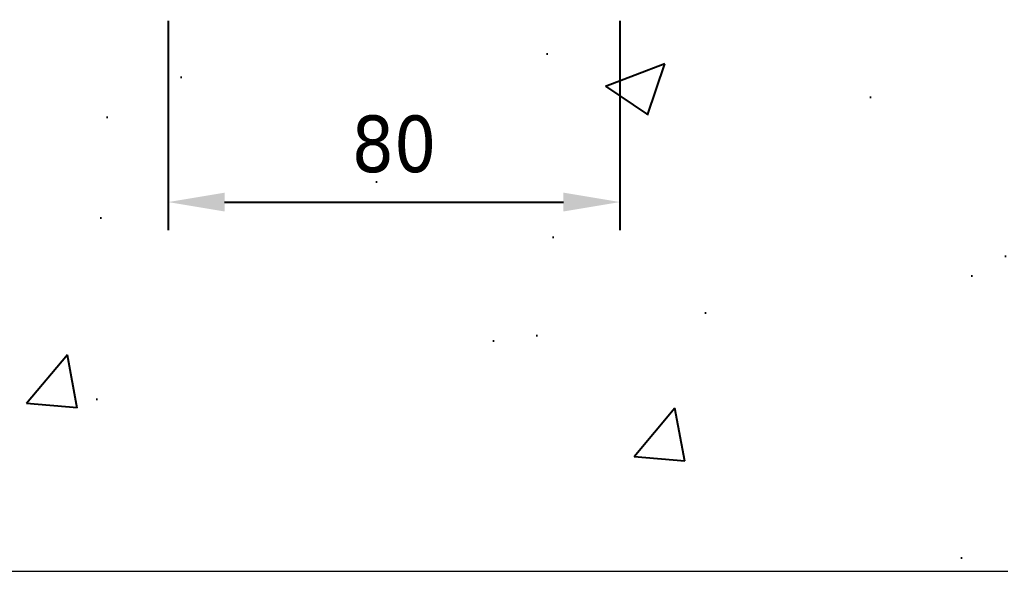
# Model space of a CAD drawing. Header units: millimetres. Extents: x -20000 to 230000, y -17405 to 24510.
# Drawn here: x 114993.7 to 115167.4, y -5076.3 to -4978.5 of the extents above; entities that cross this region are included whole.
import ezdxf

# ---------------------------------------------------------------- set-up
doc = ezdxf.new("R2010")
doc.units = ezdxf.units.MM
doc.header["$PDMODE"] = 35
doc.header["$PDSIZE"] = 0.5
doc.layers.get('0').update_dxf_attribs({"lineweight": 13})
doc.layers.get('Defpoints').update_dxf_attribs({"true_color": 0xc2a584})
doc.layers.add('0 - Invisible', color=43, linetype='Continuous', lineweight=0, plot=False)
doc.layers.add('1 - BETON', color=251, linetype='Continuous', lineweight=25)
doc.layers.add('1 - Cotation', color=32, linetype='Continuous', lineweight=13)
doc.styles.add('Texte Poralu', font='tahomabd.ttf')
doc.dimstyles.new('30 - 1000', dxfattribs={"dimtxt": 10, "dimasz": 10, "dimexe": 5, "dimexo": 2.5, "dimgap": 5, "dimtad": 1, "dimdec": 1, "dimtxsty": 'Texte Poralu', "dimcen": 5, "dimazin": 0, "dimtfac": 1, "dimtdec": 1, "dimtmove": 0, "dimatfit": 3, "dimfxl": 1, "dimarcsym": 0})

# ---------------------------------------------------------------- blocks, each defined once
blk = doc.blocks.new('*U1175')
at = {"layer": '1 - BETON'}
h = blk.add_hatch(dxfattribs=at)
h.set_pattern_fill('CONCRETE', color=256, scale=15, style=0, pattern_type=2)
h.set_pattern_definition([(49.99999999999999, (124.0000000001188, 229.9999999999846), (107.589027390113, -9.412820247389266), [11.25, -123.75]), (355, (124.0000000001188, 229.9999999999846), (-20.81270004195, 112.8288200550018), [9, -99]), (100.4514, (132.9657520001188, 229.2155989999846), (86.77640725710323, 103.415931309143), [9.5610285, -105.1713168]), (46.18420000000002, (124.0000000001188, 259.9999999999845), (160.0861572938467, -24.82785214935271), [16.87499999999971, -185.6249999999977]), (96.6356, (137.3405117501188, 257.9310039499845), (140.1994058323055, 146.1176806350663), [14.3415432, -157.75695]), (351.1842, (124.0000000001188, 259.9999999999845), (140.1992917700441, 146.1177901387987), [13.5, -148.5]), (21, (139.0000000001188, 252.4999999999846), (89.53605781776925, -60.39283359980082), [11.25, -123.75]), (326.0000000000001, (139.0000000001188, 252.4999999999846), (36.49729978823726, 108.772506757028), [9, -99]), (71.4514, (146.4613349501188, 247.4672590999846), (126.0333942872235, 48.37957450649286), [9.5610285, -105.1713168]), (37.50000000000001, (124.0000000001188, 229.9999999999846), (1.8239782975936, 49.93407807469672), [0, -97.8, 0, -100.5, 0, -99.375]), (7.499999999999999, (124.0000000001188, 229.9999999999846), (39.46043061632229, 59.16175678235403), [0, -57.3, 0, -95.55, 0, -37.875]), (327.5, (90.5500000001188, 229.9999999999846), (80.07336542586135, -3.383230760156963), [0, -37.5, 0, -117, 0, -155.25]), (317.5, (75.5500000001188, 229.9999999999846), (87.47792540135794, 15.01574734984766), [0, -48.75, 0, -77.69999999999999, 0, -110.25])])
h.paths.add_polyline_path([(380.0000000001291, -70.00000000001548), (280.0000000001291, -170.0000000000155), (-282.0000000000073, -170.0000000000155), (-382.0000000000073, -70.00000000001548), (-74.00000000000314, -70.00000000001549), (-60, 0), (0, 0), (0, -70.00000000001548)])
at = {"layer": '0 - Invisible'}
blk.add_lwpolyline([(380.0000000001291, -70.00000000001548), (280.0000000001291, -170.0000000000155), (-282.0000000000073, -170.0000000000155), (-382.0000000000073, -70.00000000001548)], dxfattribs=at)
blk = doc.blocks.new('*D1220')
at = {"layer": '1 - Cotation', "color": 0, "lineweight": -2, "transparency": 16777216}
for p, q in [((115020.0000245567, -4978.76779066065), (115020.0000245567, -5015.842500952409)), ((115100.0000245569, -4978.767790660651), (115100.0000245569, -5015.842500952409)), ((115030.0000245567, -5010.842500952409), (115090.0000245569, -5010.842500952409))]:
    blk.add_line(p, q, dxfattribs=at)
at = {"layer": '1 - Cotation', "color": 0, "transparency": 16777216}
for points in [[(115030.0000245567, -5009.175834285742), (115030.0000245567, -5012.509167619076), (115020.0000245567, -5010.842500952409)], [(115090.0000245569, -5009.175834285742), (115090.0000245569, -5012.509167619076), (115100.0000245569, -5010.842500952409)]]:
    blk.add_solid(points, dxfattribs=at)
at = {"layer": 'Defpoints', "color": 0, "transparency": 16777216}
for p in [(115020.0000245567, -4976.26779066065), (115100.0000245569, -4976.267790660651), (115100.0000245569, -5010.842500952409)]:
    blk.add_point(p, dxfattribs=at)
at = {"layer": '1 - Cotation', "color": 0, "transparency": 16777216, "insert": (115060.0000245568, -5000.61415978384), "char_height": 10, "attachment_point": 5, "style": 'Texte Poralu'}
blk.add_mtext('80', dxfattribs=at)

msp = doc.modelspace()

# ---------------------------------------------------------------- block references
msp.add_blockref('*U1175', (115020.0000245567, -4906.267790660635))

# ---------------------------------------------------------------- dimensions: what is measured, and where the dimension line sits
at = {"layer": '1 - Cotation'}
dim = msp.add_linear_dim(base=(115100.0000245569, -5010.842500952409), p1=(115020.0000245567, -4976.26779066065), p2=(115100.0000245569, -4976.267790660651), dimstyle='30 - 1000', dxfattribs=at)
dim.commit()
dim.dimension.update_dxf_attribs({"geometry": '*D1220', "text_midpoint": (115060.0000245568, -5000.61415978384)})

doc.saveas('drawing.dxf')
